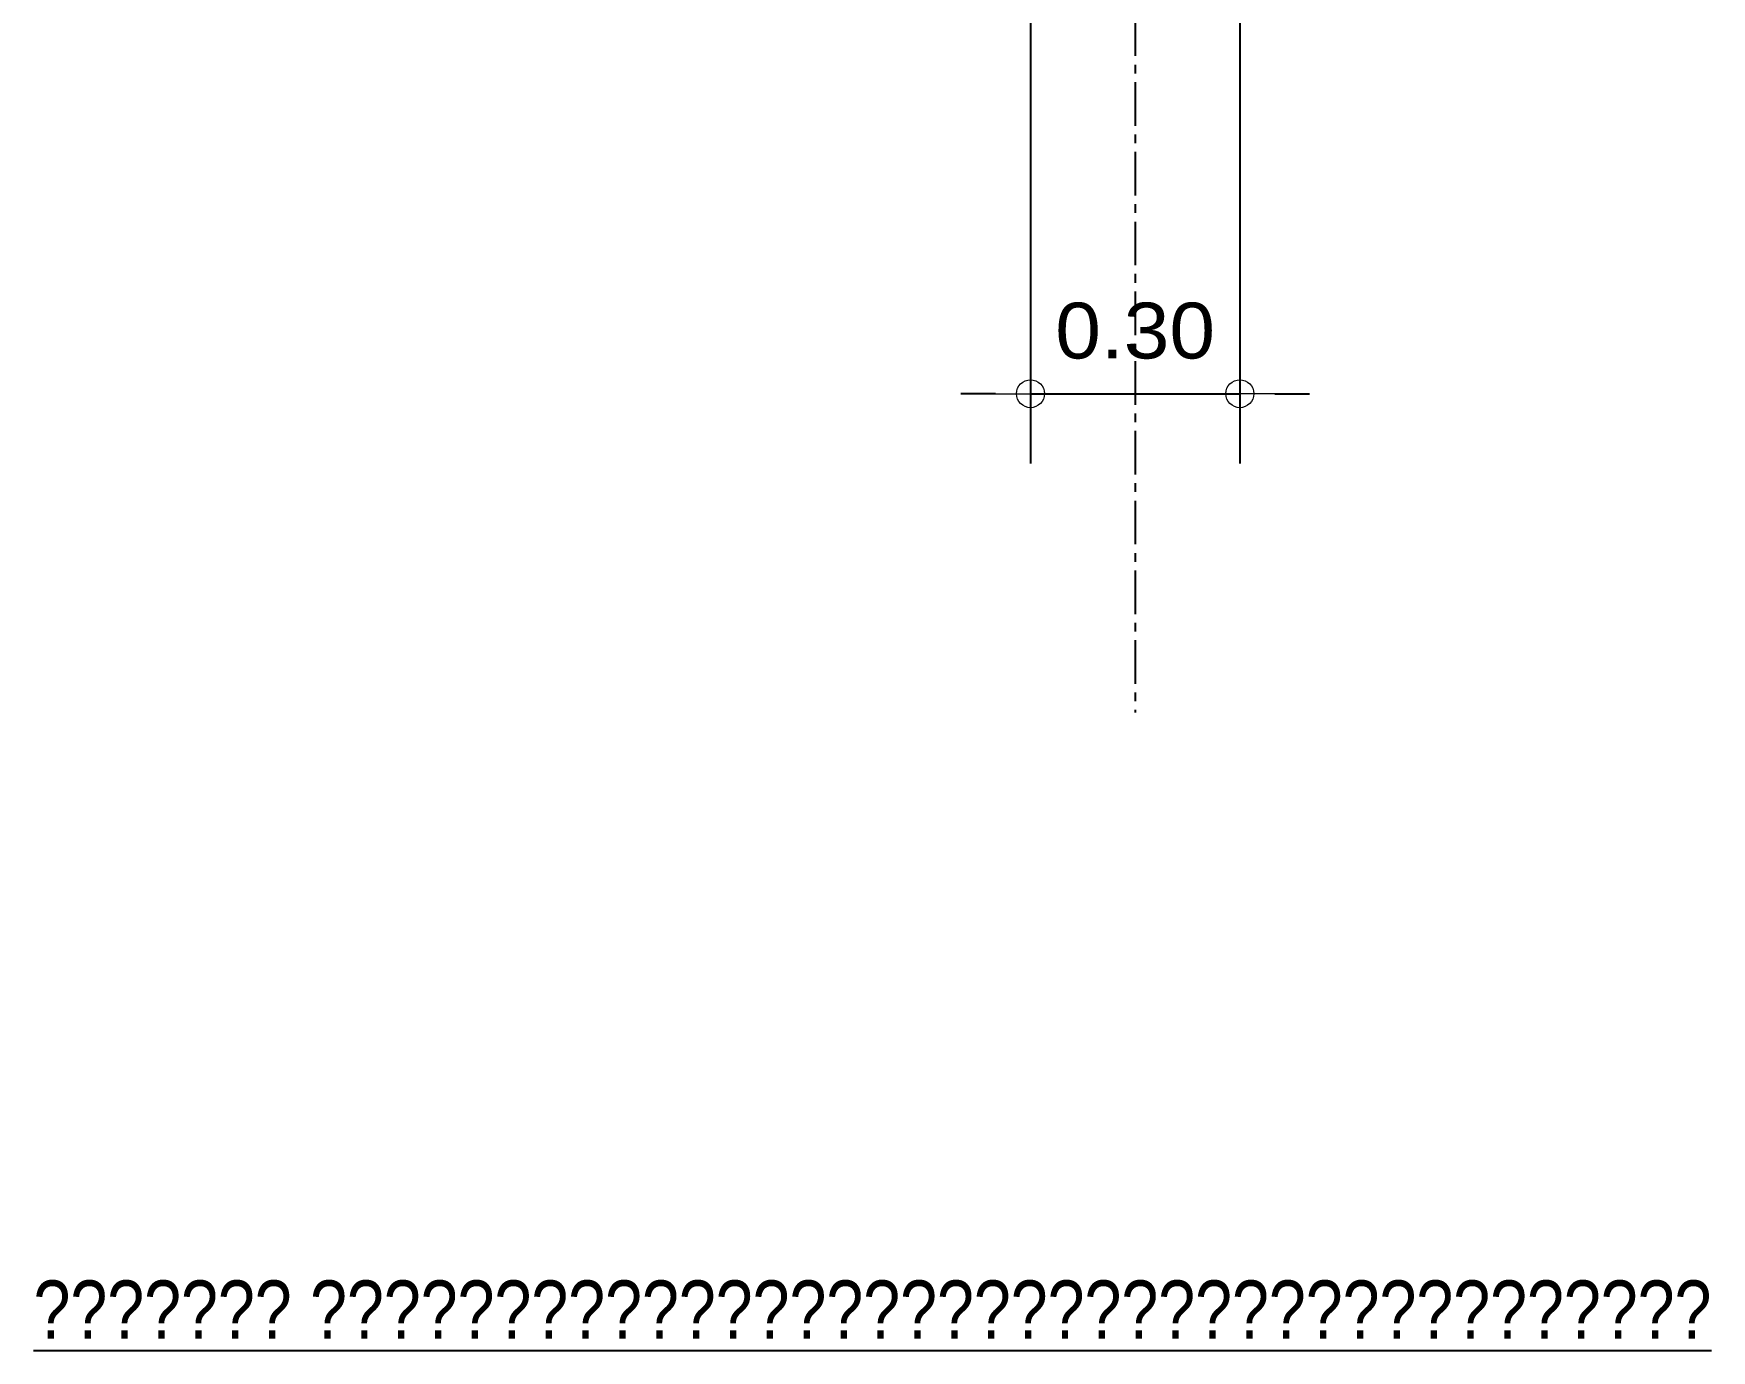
# Model space of a CAD drawing. Header units: millimetres. Extents: x 1633 to 1881, y 942 to 1170.
# Drawn here: x 1633.09 to 1681.23, y 951.73 to 989.51 of the extents above; entities that cross this region are included whole.
import ezdxf
from ezdxf.enums import TextEntityAlignment as Align

# ---------------------------------------------------------------- set-up
doc = ezdxf.new("R2010")
doc.units = ezdxf.units.MM
doc.linetypes.add('CENTER', pattern=[2, 1.25, -0.25, 0.25, -0.25])
doc.layers.get('Defpoints').update_dxf_attribs({"color": 2})
doc.layers.add('A-DIMS-0050', color=8, linetype='Continuous', lineweight=18)
doc.layers.add('TITLE', color=7, linetype='Continuous')
doc.styles.add('Cordia TCR', font='Cordia.shx', dxfattribs={"width": 0.85})
doc.styles.add('MASTER', font='cordia.shx', dxfattribs={"width": 1.1})
doc.dimstyles.new('C0050', dxfattribs={"dimscale": 0.05, "dimtxt": 1.6, "dimasz": 1, "dimexe": 2, "dimexo": 1, "dimgap": 1, "dimtad": 1, "dimtoh": 1, "dimzin": 0, "dimdsep": 46, "dimlunit": 6, "dimtxsty": 'MASTER', "dimblk": 'CC', "dimcen": 1, "dimclrd": 256, "dimclre": 256, "dimclrt": 2, "dimadec": 0, "dimazin": 0, "dimtfac": 1, "dimtix": 1, "dimtmove": 2, "dimatfit": 3, "dimldrblk": 'CC', "dimfxl": 1, "dimtolj": 1, "dimtzin": 0, "dimarcsym": 0})

# ---------------------------------------------------------------- blocks, each defined once
blk = doc.blocks.new('CC')
at = {"color": 8}
blk.add_line((-1, 0), (0.4000000000000909, 0), dxfattribs=at)
at = {"color": 3}
blk.add_circle((0, 0), 0.4000000000000021, dxfattribs=at)
blk = doc.blocks.new('*D127')
at = {"layer": 'A-DIMS-0050', "lineweight": -2}
for p, q in [((-0.15, 1.265437597096668), (-0.15, 0.338925980721713)), ((0.15, 1.265437597096668), (0.15, 0.338925980721713)), ((-0.2, 0.438925980721713), (-0.25, 0.438925980721713)), ((-0.15, 0.438925980721713), (0.15, 0.438925980721713)), ((0.2, 0.438925980721713), (0.25, 0.438925980721713))]:
    blk.add_line(p, q, dxfattribs=at)
at = {"layer": 'Defpoints', "color": 0}
for p in [(-0.15, 1.315437597096668), (0.15, 1.315437597096668), (0.15, 0.438925980721713)]:
    blk.add_point(p, dxfattribs=at)
at = {"layer": 'A-DIMS-0050', "linetype": 'ByBlock', "lineweight": -2, "xscale": 0.05, "yscale": 0.05, "zscale": 0.05}
blk.add_blockref('CC', (-0.15, 0.438925980721713), dxfattribs=at)
at = {"layer": 'A-DIMS-0050', "linetype": 'ByBlock', "lineweight": -2, "xscale": 0.05, "yscale": 0.05, "zscale": 0.05, "rotation": 180}
blk.add_blockref('CC', (0.15, 0.438925980721713), dxfattribs=at)
at = {"layer": 'A-DIMS-0050', "color": 2, "insert": (0, 0.528925980721713), "char_height": 0.08, "attachment_point": 5, "style": 'MASTER'}
blk.add_mtext('\\A1;0.30', dxfattribs=at)
blk = doc.blocks.new('G$C0B944460')
at = {"color": 8, "linetype": 'CENTER', "ltscale": 0.05}
blk.add_line((0, 3.785603514082602, -2.66582408925262), (0, -0.0179444066234211, -2.66582408925262), dxfattribs=at)
at = {"layer": 'A-DIMS-0050'}
dim = blk.add_aligned_dim(p1=(-0.15, 1.315437597096668, -2.665824089252594), p2=(0.15, 1.315437597096668, -2.665824089252594), distance=-0.8765116163749552, dimstyle='C0050', override={"dimtxsty": 'MASTER', "dimldrblk": 'CC'}, dxfattribs=at)
dim.commit()
dim.dimension.update_dxf_attribs({"geometry": '*D127', "text_midpoint": (0, 0.528925980721713, -2.665824089252594)})

msp = doc.modelspace()

# ---------------------------------------------------------------- block references
at = {"xscale": 20.01807020244501, "yscale": 20.01807020244501, "zscale": 20.01807020244501}
msp.add_blockref('G$C0B944460', (1664.696195285196, 970.3916995819208, 46.5868427628732), dxfattribs=at)

# ---------------------------------------------------------------- texts
at = {"layer": 'TITLE', "color": 7, "style": 'Cordia TCR', "width": 0.85}
msp.add_text('%%Uหมายเหตุ เสาค้ำยันขาโครงสร้างรองรับแผงติดตั้งช่องเว้นช่อง', height=1.673708466438743, dxfattribs=at).set_placement((1633.090140463666, 952.8969700287201), align=Align.MIDDLE_LEFT)

doc.saveas('drawing.dxf')
